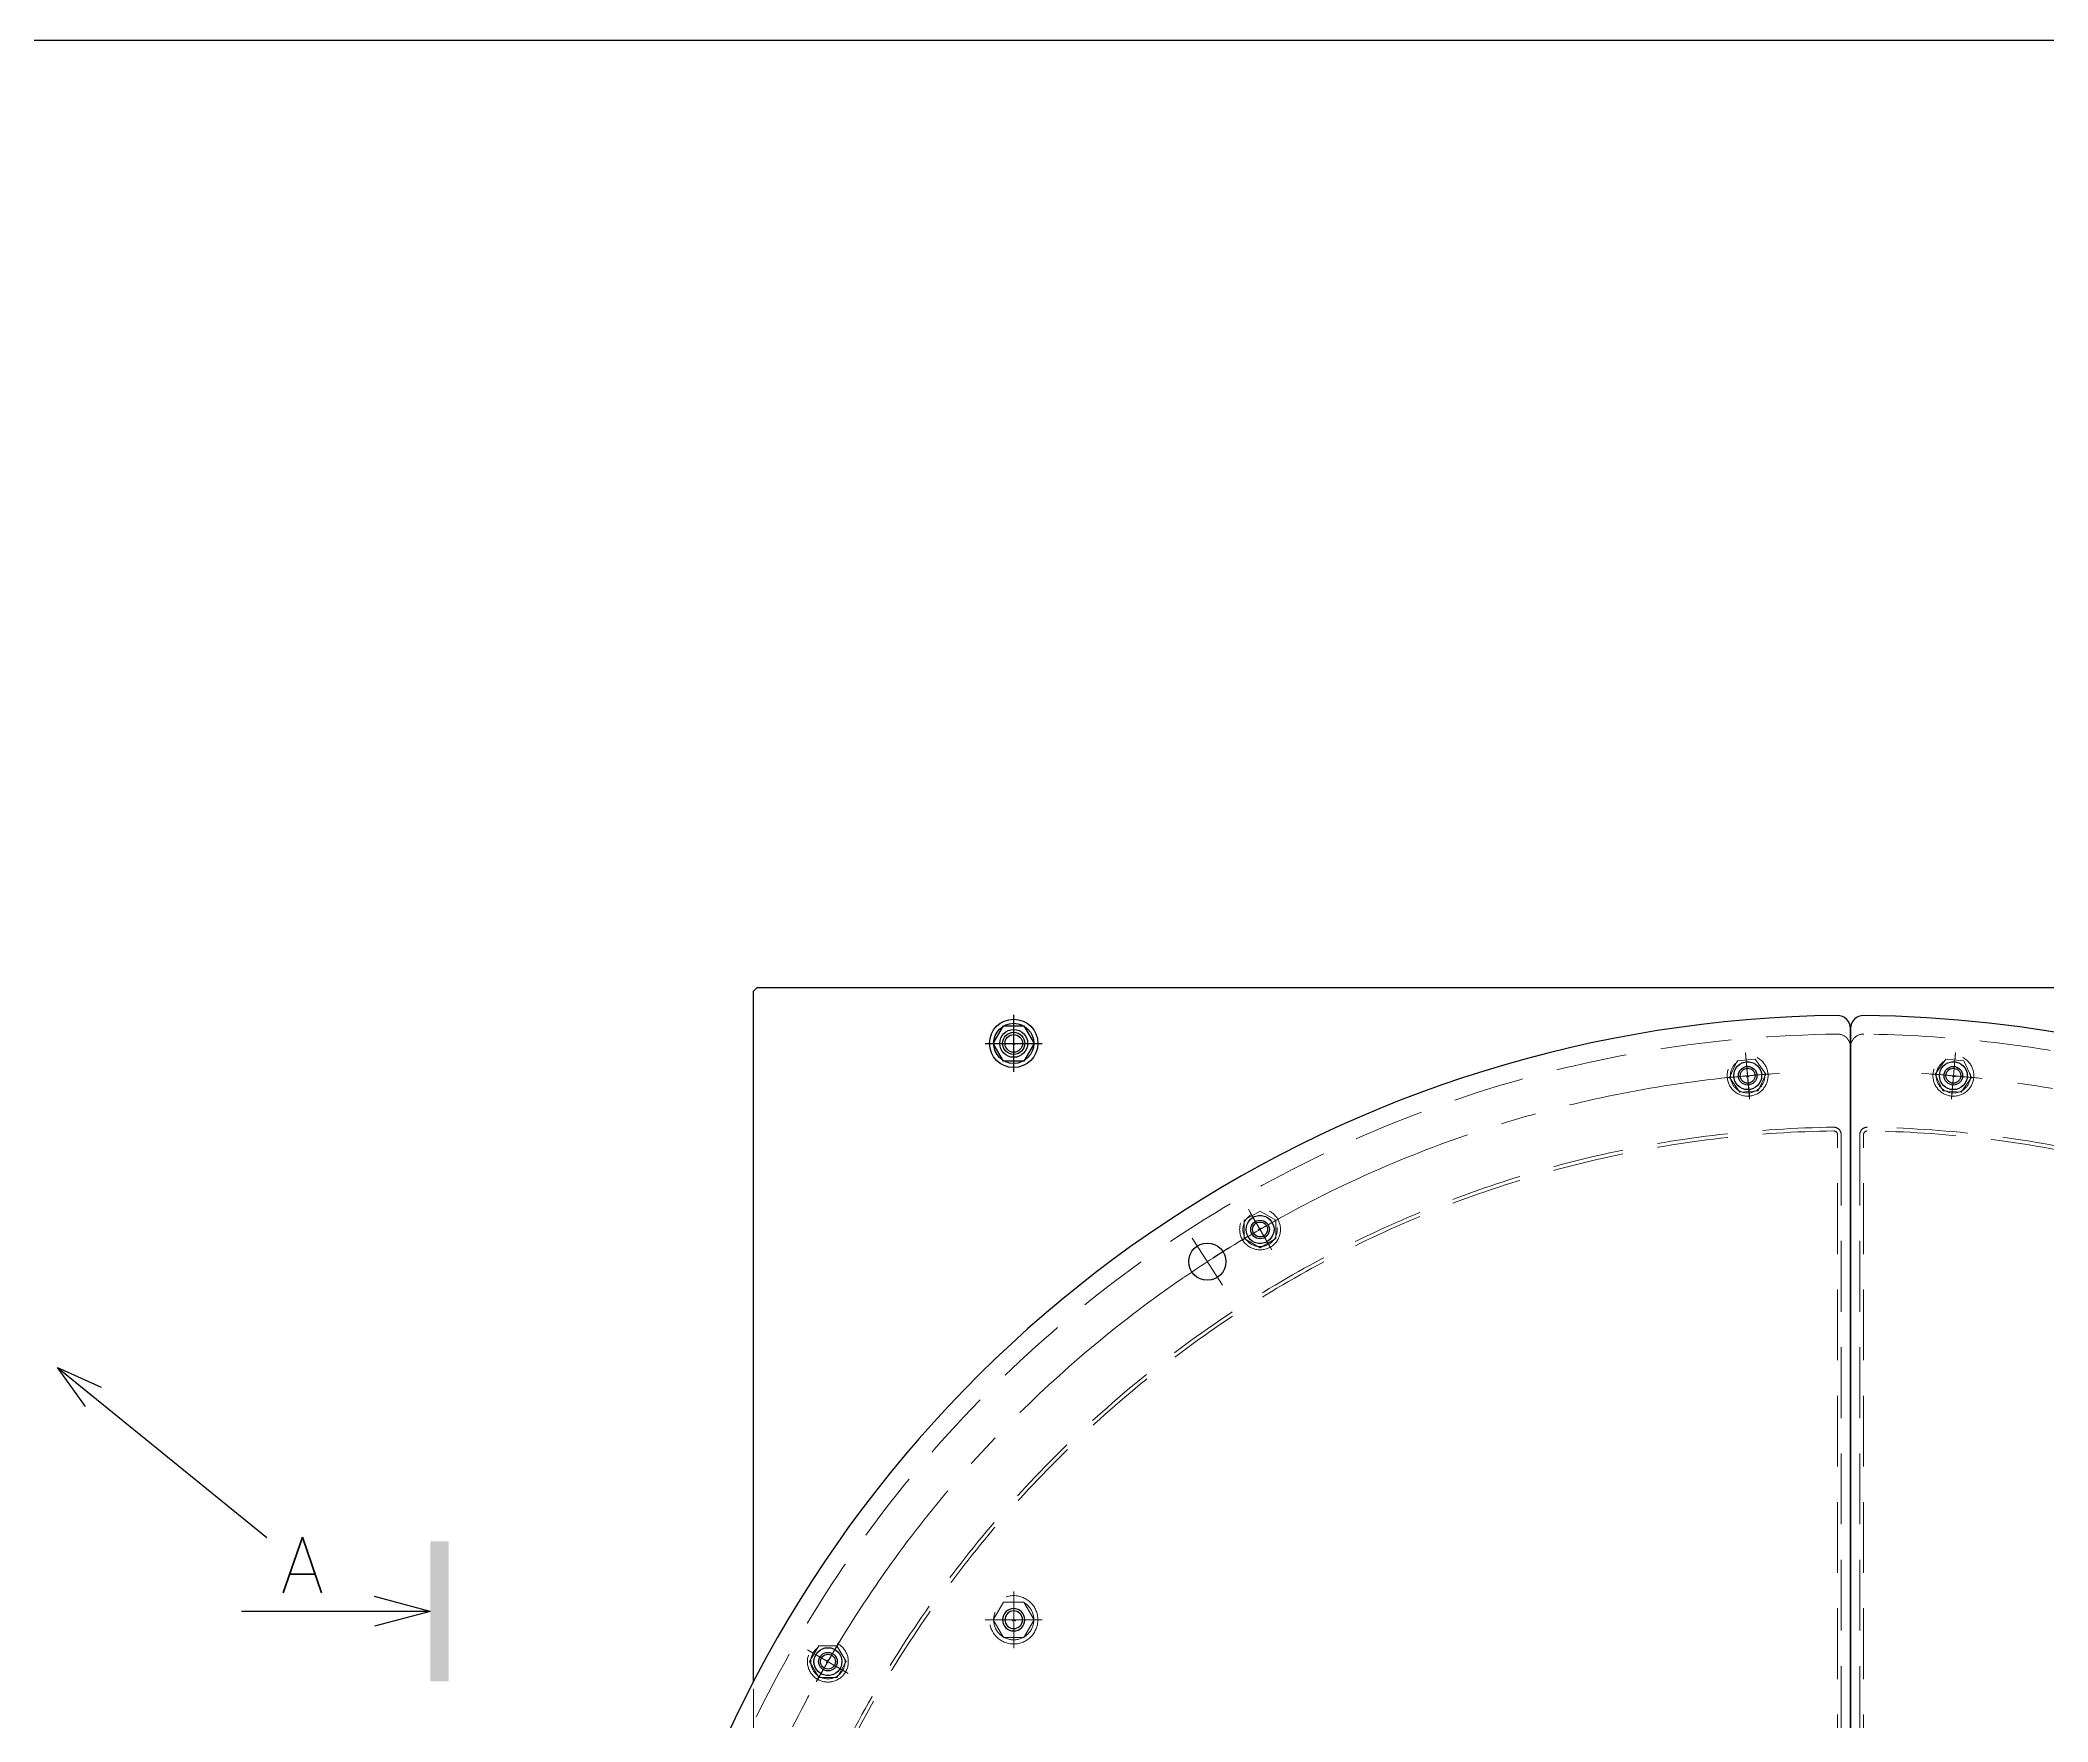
# Model space of a CAD drawing. Header units: millimetres. Extents: x -16130 to 36813, y -8099 to 27484.
# Drawn here: x 29118 to 30198, y 16215 to 17120 of the extents above; entities that cross this region are included whole.
import ezdxf
from ezdxf.enums import TextEntityAlignment as Align

# ---------------------------------------------------------------- set-up
doc = ezdxf.new("R2010")
doc.units = ezdxf.units.MM
doc.header["$LTSCALE"] = 6
doc.linetypes.add('CENTER2', pattern=[28.575, 19.05, -3.175, 3.175, -3.175])
doc.linetypes.add('HIDDEN', pattern=[9.525, 6.35, -3.175])
for name, color, linetype, lineweight in [('04_HIDDEN', 2, 'HIDDEN', 13), ('05_CENTER', 4, 'CENTER2', 13), ('08_DIM', 3, 'Continuous', 13)]:
    doc.layers.add(name, color=color, linetype=linetype, lineweight=lineweight)
doc.layers.add('10_DRAFT', color=8, linetype='Continuous', lineweight=0, plot=False)
doc.styles.add('KSS_TXT', font='txt.shx', dxfattribs={"bigfont": 'extfont2.shx'})
doc.styles.add('KSS_TXT_L', font='txt.shx', dxfattribs={"height": 3, "bigfont": 'extfont2.shx'})
doc.styles.get("Standard").update_dxf_attribs({"font": 'txt.shx', "bigfont": 'extfont2.shx'})
doc.dimstyles.new('KSS_DIM', dxfattribs={"dimtxt": 3, "dimasz": 2.5, "dimexe": 1.25, "dimexo": 0.625, "dimtad": 1, "dimdsep": 46, "dimtxsty": 'KSS_TXT', "dimblk": 'OPEN30', "dimcen": 0, "dimazin": 2, "dimtfac": 0.75, "dimtmove": 0, "dimatfit": 3, "dimldrblk": 'OPEN30', "dimfxl": 1, "dimtolj": 1, "dimarcsym": 0})

# ---------------------------------------------------------------- blocks, each defined once
blk = doc.blocks.new('A$C491655AE_1_1_1_1')
at = {"color": 0, "linetype": 'CENTER2'}
for p, q in [((0, -12.6), (0, 12.6)), ((-12.6, 0), (12.6, 0))]:
    blk.add_line(p, q, dxfattribs=at)
at = {"color": 0}
for p, q in [((-9.8, 0), (-4.9, 8.5)), ((-4.9, -8.5), (-9.8, 0)), ((-4.9, 8.5), (4.9, 8.5)), ((4.9, 8.5), (9.8, 0)), ((9.8, 0), (4.9, -8.5)), ((4.9, -8.5), (-4.9, -8.5))]:
    blk.add_line(p, q, dxfattribs=at)
for radius in [11, 9.25]:
    blk.add_circle((0, 0), radius, dxfattribs=at)
at = {"layer": '10_DRAFT', "style": 'KSS_TXT_L'}
blk.add_text('BT-M10', height=0.3, dxfattribs=at).set_placement((-0.7, -0.5))
blk = doc.blocks.new('A$C285C78E6_1_1_1_1')
at = {"color": 0, "linetype": 'CENTER2'}
for p, q in [((0, -15.3), (0, 15.3)), ((-15.3, 0), (15.3, 0))]:
    blk.add_line(p, q, dxfattribs=at)
at = {"color": 0}
for p, q in [((-11, 0), (-5.5, 9.5)), ((-5.5, -9.5), (-11, 0)), ((-5.5, 9.5), (5.5, 9.5)), ((5.5, 9.5), (11, 0)), ((11, 0), (5.5, -9.5)), ((5.5, -9.5), (-5.5, -9.5))]:
    blk.add_line(p, q, dxfattribs=at)
for radius in [13, 10.8]:
    blk.add_circle((0, 0), radius, dxfattribs=at)
at = {"layer": '10_DRAFT', "style": 'KSS_TXT_L'}
blk.add_text('BT-M12', height=0.3, dxfattribs=at).set_placement((-0.7, -0.5))
blk = doc.blocks.new('A$C4DF16B66_1_1')
at = {"color": 0}
for p, q in [((0, 658), (0, 161.8)), ((-610, 264.8), (-610, -264.8))]:
    blk.add_line(p, q, dxfattribs=at)
blk.add_line((0, -161.8), (0, -658))
for points in [[(-507.9, -249.1), (-431.8, -224.4, 0.414214), (-418.9, -199.2), (-456, -85.1, 0.414214), (-481.2, -72.2), (-557.3, -97, 0.414214), (-570.2, -122.2), (-533.1, -236.3, 0.414214)], [(-508.5, -247.2), (-432.4, -222.5, 0.414214), (-420.8, -199.8), (-457.9, -85.7, 0.414214), (-480.6, -74.1), (-556.7, -98.9, 0.414214), (-568.3, -121.5), (-531.2, -235.7, 0.414214)]]:
    blk.add_lwpolyline(points, format="xyb", close=True, dxfattribs=at)
for centre, radius in [((-345.9, 532.6), 10), ((-212.1, 212.1), 17), ((-212.1, 212.1), 14.2), ((-212.1, -212.1), 17), ((-212.1, -212.1), 14.2), ((-345.9, -532.6), 10)]:
    blk.add_circle(centre, radius, dxfattribs=at)
for centre, radius, start, end in [((0, 0), 665, 90.6095, 156.5335), ((-7, 658), 7, 0, 90.6095), ((0, 0), 155, 92.4667, 267.5333), ((0, 0), 665, 203.4665, 269.3969), ((-7, -658), 7, 269.3905, 0)]:
    blk.add_arc(centre, radius, start, end, dxfattribs=at)
for centre, start, end in [((-7, 161.8), 272.4667, 0), ((-7, -161.8), 0, 87.5333)]:
    blk.add_arc(centre, 7, start, end)
at = {"layer": '04_HIDDEN'}
for p, q in [((-7, 193.8), (-7, 600.9)), ((-5, 600.9), (-5, 193.8)), ((-7, -193.8), (-7, -600.9)), ((-5, -600.9), (-5, -193.8))]:
    blk.add_line(p, q, dxfattribs=at)
for centre in [(-55.3, 632.6), (-317.5, 549.9), (-549.9, 317.5), (-549.9, -317.5), (-317.5, -549.9), (-55.3, -632.6)]:
    blk.add_circle(centre, 7.5, dxfattribs=at)
for centre, radius, start, end in [((0, 0), 655, 90.6189, 158.638), ((-7, 648), 7, 0, 90.6189), ((0, 0), 605, 90.858, 269.142), ((-9, 600.9), 4, 0, 90.858), ((0, 0), 603, 90.858, 269.142), ((-9, 600.9), 2, 0, 90.858), ((0, 0), 192, 92.6531, 267.3469), ((0, 0), 190, 92.629, 267.3533), ((-9, 193.8), 2, 273.2276, 0), ((-9, 193.8), 4, 273.2349, 0), ((-9, -193.8), 2, 0, 86.7724), ((-9, -193.8), 4, 0, 86.7651), ((0, 0), 655, 201.362, 269.3811), ((-9, -600.9), 4, 269.142, 0), ((-9, -600.9), 2, 269.142, 0), ((-7, -648), 7, 269.3811, 360)]:
    blk.add_arc(centre, radius, start, end, dxfattribs=at)
at = {"layer": '05_CENTER'}
for p, q in [((-56.4, 644.8), (-54.3, 620.4)), ((-323.6, 560.5), (-311.4, 539.3)), ((-354.1, 545.2), (-337.7, 520)), ((-560.5, 323.6), (-539.3, 311.4)), ((-230.3, 230.3), (-194, 194)), ((-467.6, -243.7), (-521.5, -77.7)), ((-430.6, -139.9), (-558.5, -181.5)), ((-230.3, -230.3), (-194, -194)), ((-560.5, -323.6), (-539.3, -311.4)), ((-354.1, -545.2), (-337.7, -520)), ((-323.6, -560.5), (-311.4, -539.3)), ((-56.4, -644.8), (-54.3, -620.4))]:
    blk.add_line(p, q, dxfattribs=at)
for centre, radius, start, end in [((0, 0), 635, 93.4463, 266.5537), ((0, 0), 635, 121.652, 124.363), ((0, 0), 300, 130.0898, 139.9096), ((0, 0), 300, 220.0901, 229.9099), ((0, -0.1), 635, 235.637, 238.348)]:
    blk.add_arc(centre, radius, start, end, dxfattribs=at)
at = {"layer": '10_DRAFT'}
for p, q in [((0, -38.2), (0, 38.2)), ((0, 0), (-38.2, 0))]:
    blk.add_line(p, q, dxfattribs=at)
blk = doc.blocks.new('A$C48F43CDD_1_1')
for p, q in [((0, 161.8), (0, 658)), ((0, -161.8), (0, -658))]:
    blk.add_line(p, q)
at = {"color": 0}
for centre, radius in [((288.3, 565.9), 10), ((212.1, 212.1), 17), ((212.1, 212.1), 14.2), ((634.2, 33.2), 10), ((270, 0), 35), ((270, 0), 33), ((634.2, -33.2), 10), ((212.1, -212.1), 17), ((212.1, -212.1), 14.2), ((288.3, -565.9), 10)]:
    blk.add_circle(centre, radius, dxfattribs=at)
for centre, start, end in [((7, 658), 89.3905, 180), ((7, 161.8), 180, 267.5333), ((7, -161.8), 92.4667, 180), ((7, -658), 180, 270.6095)]:
    blk.add_arc(centre, 7, start, end)
for radius, start, end in [(665, 270.6095, 89.3905), (155, 272.4667, 87.5333)]:
    blk.add_arc((0, 0), radius, start, end, dxfattribs=at)
at = {"layer": '04_HIDDEN'}
for p, q in [((5, 600.9), (5, 193.8)), ((7, 193.8), (7, 600.9)), ((5, -600.9), (5, -193.8)), ((7, -193.8), (7, -600.9))]:
    blk.add_line(p, q, dxfattribs=at)
for centre in [(55.3, 632.6), (317.5, 549.9), (549.9, 317.5), (635, 0), (549.9, -317.5), (317.5, -549.9), (55.3, -632.6)]:
    blk.add_circle(centre, 7.5, dxfattribs=at)
for centre, radius, start, end in [((7, 648), 7, 89.3811, 180), ((0, 0), 655, 270.6189, 89.3811), ((9, 600.9), 4, 89.142, 180), ((0, 0), 605, 270.858, 89.142), ((9, 600.9), 2, 89.142, 180), ((0, 0), 603, 270.858, 89.142), ((9, 193.8), 4, 180, 266.7651), ((9, 193.8), 2, 180, 266.7724), ((0, 0), 190, 272.6467, 87.371), ((0, 0), 192, 272.6531, 87.3469), ((9, -193.8), 4, 93.2349, 180), ((9, -193.8), 2, 93.2276, 180), ((9, -600.9), 4, 180, 270.858), ((9, -600.9), 2, 180, 270.858), ((7, -648), 7, 180, 270.6189)]:
    blk.add_arc(centre, radius, start, end, dxfattribs=at)
at = {"layer": '05_CENTER'}
for p, q in [((56.4, 644.8), (54.3, 620.4)), ((295.1, 579.2), (281.5, 552.4)), ((323.6, 560.5), (311.4, 539.3)), ((560.5, 323.6), (539.3, 311.4)), ((230.3, 230.3), (194, 194)), ((270, -45.7), (270, 45.7)), ((649.2, 34), (619.2, 32.5)), ((315.7, 0), (224.3, 0)), ((647.2, 0), (622.8, 0)), ((649.2, -34), (619.2, -32.5)), ((230.3, -230.3), (194, -194)), ((560.5, -323.6), (539.3, -311.4)), ((323.6, -560.5), (311.4, -539.3)), ((295.1, -579.2), (281.5, -552.4)), ((56.4, -644.8), (54.3, -620.4))]:
    blk.add_line(p, q, dxfattribs=at)
for centre, radius, start, end in [((0, 0), 635, 273.4463, 86.5537), ((0, 0), 635, 61.652, 64.363), ((0, 0), 300, 40.0901, 49.9099), ((0, 0), 635, 1.652, 4.3629), ((0, 0.1), 635, 355.6371, 358.348), ((0, 0), 300, 310.0901, 319.9099), ((0.1, 0), 635, 295.637, 298.348)]:
    blk.add_arc(centre, radius, start, end, dxfattribs=at)
at = {"layer": '10_DRAFT'}
for p, q in [((0, -38.2), (0, 38.2)), ((0, 0), (38.2, 0))]:
    blk.add_line(p, q, dxfattribs=at)
blk = doc.blocks.new('M12Tz_1_1_1')
at = {"color": 0}
for radius in [6, 4.75]:
    blk.add_circle((0, 0), radius, dxfattribs=at)
at = {"layer": '05_CENTER'}
for p, q in [((10.3, 0), (-10.3, 0)), ((0, -10.3), (0, 10.3))]:
    blk.add_line(p, q, dxfattribs=at)
blk = doc.blocks.new('A$C20874801_1_1')
at = {"color": 0}
blk.add_lwpolyline([(-590, 306.8), (-590, 678), (-588, 680), (588, 680), (590, 678), (590, 590)], dxfattribs=at)
for centre, radius in [((-55.3, 632.6), 5), ((55.3, 632.6), 5), ((-55.3, 632.6), 4), ((55.3, 632.6), 4), ((-317.5, 549.9), 5), ((-317.5, 549.9), 4), ((-549.9, 317.5), 5), ((-549.9, 317.5), 4)]:
    blk.add_circle(centre, radius, dxfattribs=at)
at = {"layer": '04_HIDDEN'}
blk.add_lwpolyline([(-590, -306.8), (-590, 306.8)], dxfattribs=at)
at = {"layer": '05_CENTER'}
for p, q in [((-54.4, 622), (-56.3, 643.2)), ((54.4, 622), (56.3, 643.2)), ((-312.2, 540.7), (-322.8, 559.1)), ((-540.7, 312.2), (-559.1, 322.8))]:
    blk.add_line(p, q, dxfattribs=at)
for centre, start, end in [((0.3, 0), 94.0629, 95.9848), ((-0.3, 0), 84.0152, 85.9371), ((0, 0), 119.0391, 120.9609), ((0, 0), 149.0391, 150.9609)]:
    blk.add_arc(centre, 635, start, end, dxfattribs=at)
at = {"rotation": 180}
blk.add_blockref('M12Tz_1_1_1', (-450, 650), dxfattribs=at)
at = {"xscale": -1}
blk.add_blockref('M12Tz_1_1_1', (-450, 340), dxfattribs=at)
blk = doc.blocks.new('A$C286F13D5_1_1')
at = {"color": 0}
blk.add_lwpolyline([(-590, 306.8), (-590, 678), (-588, 680), (588, 680), (590, 678), (590, 590)], dxfattribs=at)
for centre in [(-450, 650), (-55.3, 632.6), (55.3, 632.6), (-317.5, 549.9), (-549.9, 317.5)]:
    blk.add_circle(centre, 7.5, dxfattribs=at)
at = {"layer": '04_HIDDEN'}
blk.add_lwpolyline([(-590, -306.8), (-590, 306.8)], dxfattribs=at)
at = {"layer": '05_CENTER'}
for p, q in [((-450, 637.7), (-450, 662.3)), ((-437.7, 650), (-462.3, 650)), ((-54.3, 620.6), (-56.4, 644.6)), ((54.3, 620.6), (56.4, 644.6)), ((-311.5, 539.5), (-323.5, 560.4)), ((-539.5, 311.5), (-560.4, 323.5))]:
    blk.add_line(p, q, dxfattribs=at)
for start, end in [(93.9132, 96.0868), (83.9132, 86.0868), (118.9132, 121.0868), (148.9132, 151.0868)]:
    blk.add_arc((0, 0), 635, start, end, dxfattribs=at)
blk = doc.blocks.new('seca01_1_1')
for q in [(-3.5, 0.8), (-10.64, 0), (-3.5, -0.8)]:
    blk.add_line((-0.5, 0), q)
blk.add_solid([(0.5, 3.76), (0.5, -3.76), (-0.5, 3.76), (-0.5, -3.76)])
blk.add_attdef('A', text='', height=3).set_placement((-7.37, 2.5), align=Align.MIDDLE)
blk = doc.blocks.new('_Open30')
at = {"color": 0, "linetype": 'ByBlock', "lineweight": -2}
for p, q in [((-1, 0.268), (0, 0)), ((0, 0), (-1, -0.268)), ((0, 0), (-1, 0))]:
    blk.add_line(p, q, dxfattribs=at)

msp = doc.modelspace()

# ---------------------------------------------------------------- linework, layer by layer
at = {"color": 2}
msp.add_lwpolyline([(26312.91024, 17119.66734), (31701.83911, 17119.66734), (31701.83911, 13050.86127), (26312.91024, 13050.86127)], close=True, dxfattribs=at)

# ---------------------------------------------------------------- block references
for name, p in [('A$C20874801_1_1', (30091.55559, 15930.15458)), ('A$C286F13D5_1_1', (30091.55559, 15930.15458)), ('A$C4DF16B66_1_1', (30091.55559, 15930.15458)), ('A$C285C78E6_1_1_1_1', (29641.55559, 16580.15457)), ('A$C48F43CDD_1_1', (30091.55559, 15930.15458))]:
    msp.add_blockref(name, p)
at = {"xscale": 10, "yscale": 10, "zscale": 10}
msp.add_blockref('seca01_1_1', (29332.775, 16274.67431), dxfattribs=at).add_auto_attribs({'A': 'A'})
at = {"layer": '04_HIDDEN'}
for p, rotation in [((30036.21169, 16562.73821), 5.00000000001641), ((30146.89948, 16562.73821), 354.9999999998473), ((29774.06532, 16480.08764), 209.9999999999958), ((29541.62945, 16247.65458), 240.0000000000095)]:
    msp.add_blockref('A$C491655AE_1_1_1_1', p, dxfattribs=dict(at, rotation=rotation))
msp.add_blockref('A$C285C78E6_1_1_1_1', (29641.55557, 16270.15458), dxfattribs=at)

# ---------------------------------------------------------------- leaders
at = {"layer": '08_DIM'}
msp.add_leader([(29127.28678, 16405.74957), (29239.85601, 16314.47409)], dimstyle='KSS_DIM', override={"dimscale": 10}, dxfattribs=at)

doc.saveas('drawing.dxf')
